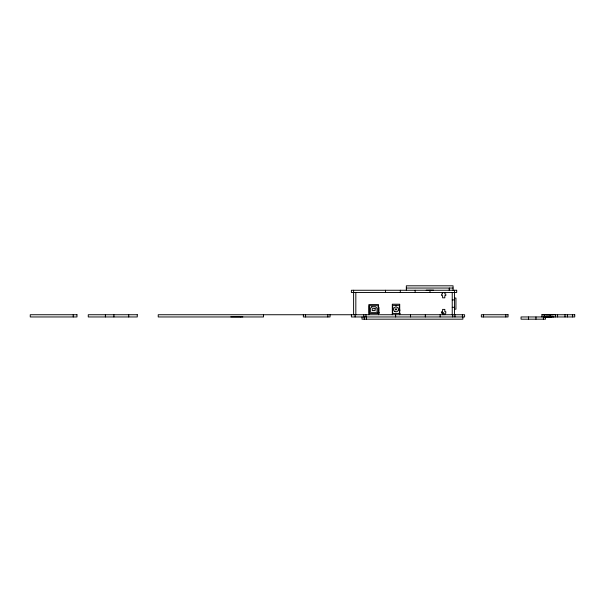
<?xml version="1.0" encoding="UTF-8"?>
<svg xmlns="http://www.w3.org/2000/svg" width="605" height="605" viewBox="0 0 605 605"><rect width="100%" height="100%" fill="white"/><g stroke="black" fill="none" stroke-linecap="round" stroke-linejoin="round"><path stroke-width="0.91" d="M406.333 288.041L453.054 288.041M426.17 290.188L433.588 290.188M454.461 298.053L455.943 298.053L455.943 309.178L454.461 309.178M452.238 299.906L454.461 299.906M452.238 307.317L454.461 307.317M378.473 307.544L378.995 307.544L378.995 312.732M398.975 310.138L400.094 310.138M441.559 312.513L443.412 312.513L443.412 314.736M377.77 312.732L379.252 312.732M379.252 313.473L369.239 313.473L369.239 305.691L378.14 305.691L378.14 313.473M400.155 313.473L392.675 313.473L392.675 305.321L399.353 305.321L399.353 313.473M541.951 314.774L544.175 314.774L544.175 317.194L551.737 316.997M544.175 314.971L550.898 314.971M230.83 316.884L240.435 316.884M240.624 316.884L242.847 316.884M551.737 316.808L553.961 316.997M572.602 314.736L572.602 316.959M567.407 314.736L567.407 316.959M565.002 314.736L565.002 316.959M557.583 314.736L557.583 316.959M555.398 314.736L555.398 316.959M551.737 314.971L553.961 314.577L541.951 314.577L541.951 316.997M543.381 316.959L543.381 319.183M535.962 316.959L535.962 319.183M528.513 316.959L528.513 319.183M505.81 314.736L505.81 316.959M483.561 314.736L483.561 316.959M462.863 316.959L462.863 319.183L362.009 319.183L362.009 316.959M462.386 314.736L462.386 316.959M454.968 314.736L454.968 316.959M454.461 290.264L454.461 314.736M453.054 290.264L453.054 285.817L406.333 285.817L406.333 290.264M452.744 314.736L452.744 316.959M452.238 292.487L452.238 314.736M444.819 292.487L444.819 293.97L445.787 293.97L445.787 295.603L444.819 295.603L444.819 297.826L442.595 297.826L442.595 295.603L441.635 295.603L441.635 293.97L442.595 293.97L442.595 292.487M444.819 314.736L444.819 313.254L445.787 313.254L445.787 311.62L444.819 311.62L444.819 309.397L442.595 309.397L442.595 311.62L441.635 311.62L441.635 313.254L442.595 313.254L442.595 314.736M440.137 314.736L440.137 316.959M429.989 290.264L429.989 292.487M425.307 314.736L425.307 316.959M415.159 290.264L415.159 292.487M410.477 314.736L410.477 316.959M400.329 290.264L400.329 292.487M399.723 314.736L399.723 304.209L392.305 304.209L392.305 314.736M395.64 314.736L395.64 316.959M385.491 290.264L385.491 292.487M378.511 314.736L378.511 304.58L368.868 304.58L368.868 314.736M366.411 316.959L366.411 319.183M365.98 314.736L365.98 316.959M364.233 316.959L364.233 319.183M363.756 314.736L363.756 316.959M355.831 292.487L355.831 314.736M355.075 314.736L355.075 316.959M353.607 290.264L353.607 314.736M351.384 314.736L351.384 316.959L464.61 316.959L464.61 314.736L158.23 314.736L158.23 316.959L263.538 316.959L263.538 314.736M330.058 314.736L330.058 316.959L303.355 316.959L303.355 314.736M327.827 314.736L327.827 316.959M305.578 314.736L305.578 316.959M128.744 314.736L128.744 316.959M113.914 314.736L113.914 316.959M105.383 314.736L105.383 316.959M73.19 314.736L73.265 316.959M392.675 308.285A3.441 3.441 0 0 1 392.94 307.574M395.262 305.775A3.441 3.441 0 0 1 396.767 305.775M399.081 307.574A3.441 3.441 0 0 1 399.353 308.285M395.299 309.208C396.207 312.036 397.5 307.204 395.299 309.208M371.833 306.803L370.351 308.285L370.351 312.361L377.028 312.361L377.028 308.285L375.546 306.803L371.833 306.803M545.808 314.66L550.179 314.676L545.808 314.66M545.808 316.884L550.179 316.899L545.808 316.884M456.684 290.264L351.384 290.264L351.384 292.487L456.684 292.487L456.684 290.264M375.176 308.656L372.204 308.656L372.204 310.509L375.176 310.509L375.176 308.656M76.971 314.736L30.25 314.736L30.25 316.959L76.971 316.959L76.971 314.736M137.267 314.736L88.262 314.736L88.262 316.959L137.267 316.959L137.267 314.736M508.034 314.736L481.338 314.736L481.338 316.959L508.034 316.959L508.034 314.736M574.75 314.736L550.278 314.736L550.278 316.959L574.75 316.959L574.75 314.736M545.529 316.959L521.056 316.959L521.056 319.183L545.529 319.183L545.529 316.959M449.349 290.264L449.349 288.041L449.273 290.264M394.808 311.484A2.412 2.412 0 0 0 398.423 309.397A2.412 2.412 0 0 0 394.808 307.31A2.412 2.412 0 0 0 394.808 311.484"/></g></svg>
